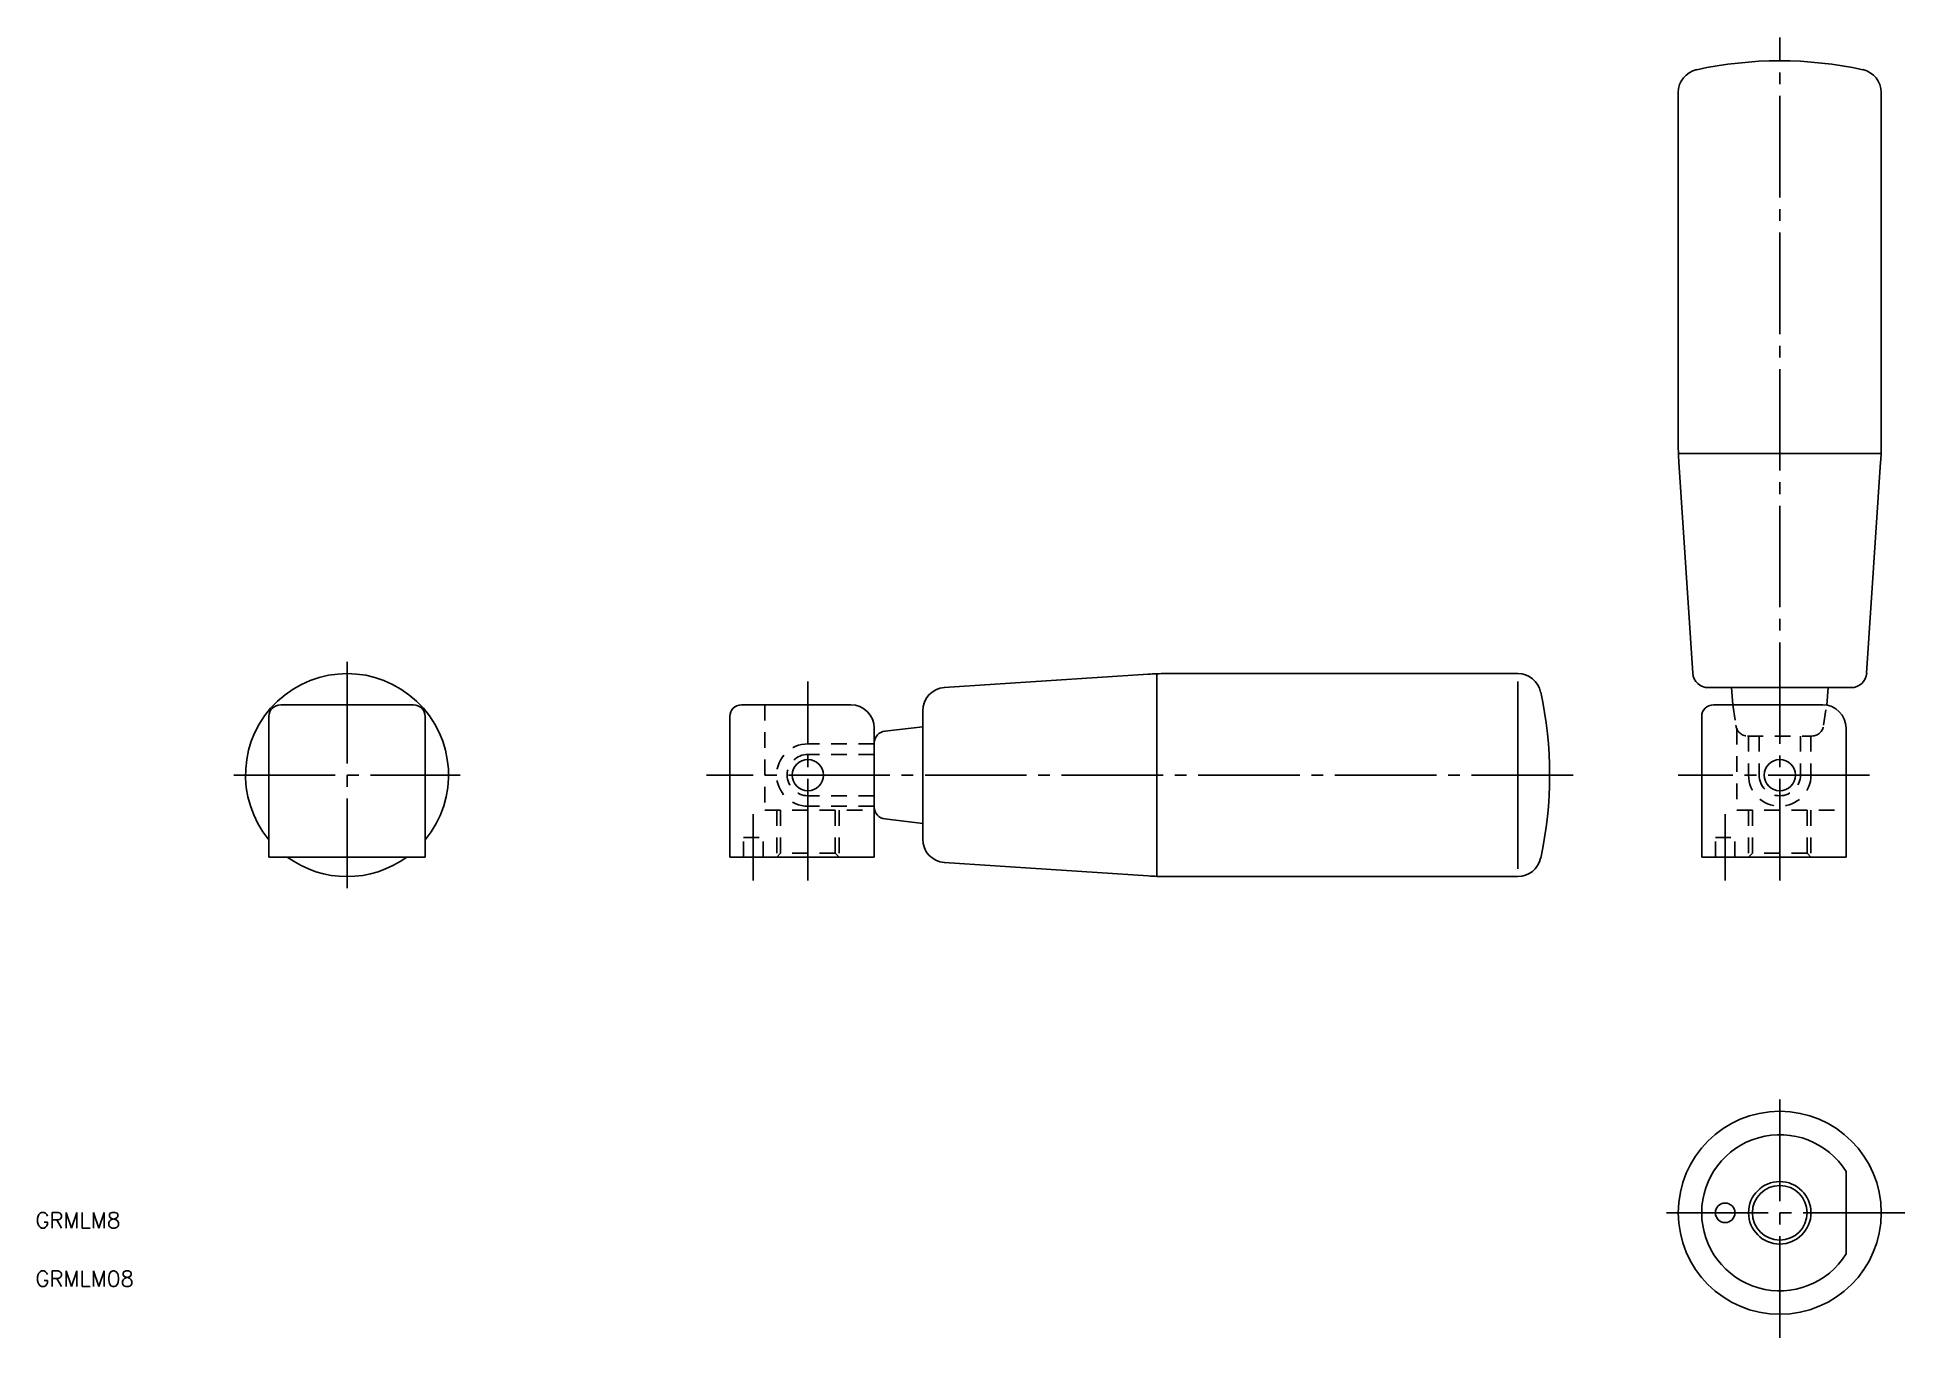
# Model space of a CAD drawing. Extents: x 70 to 309, y 113 to 279.
import ezdxf

# ---------------------------------------------------------------- set-up
doc = ezdxf.new("R2010")
doc.units = 0
doc.linetypes.add('CENTER', pattern=[17.5, 13, -1.5, 1.5, -1.5])
doc.linetypes.add('DASHED', pattern=[3.5, 2, -1.5])
doc.layers.get('0').update_dxf_attribs({"linetype": 'CONTINUOUS'})
doc.layers.add('CENTER', color=1, linetype='CENTER')
doc.styles.get("Standard").update_dxf_attribs({"font": 'txt.shx', "bigfont": '@extfont2.shx'})

msp = doc.modelspace()

# ---------------------------------------------------------------- linework, layer by layer
at = {"color": 7, "linetype": 'CONTINUOUS'}
for p, q in [((280.14, 272.22), (280.14, 227.1)), ((306.14, 227.1), (306.14, 272.22)), ((280.16, 225.99), (306.12, 225.99)), ((280.22, 224.88), (282, 197.84)), ((304.27, 197.84), (306.05, 224.88)), ((212.25, 197.71), (186.13, 196)), ((213.36, 197.77), (213.36, 171.81)), ((259.58, 197.79), (214.47, 197.79)), ((259.58, 196.79), (259.58, 172.79)), ((101.13, 193.79), (118.13, 193.79)), ((160.16, 193.79), (174.16, 193.79)), ((283.99, 195.99), (302.28, 195.99)), ((284.34, 193.79), (284.3, 193.75)), ((284.64, 193.79), (298.64, 193.79)), ((286.94, 195.99), (287.12, 193.79)), ((299.15, 193.75), (299.34, 195.99)), ((99.63, 192.29), (99.63, 174.29)), ((119.63, 192.29), (119.63, 174.29)), ((158.66, 192.29), (158.66, 174.29)), ((183.36, 193.01), (183.36, 176.58)), ((283.14, 192.29), (283.14, 174.29)), ((177.16, 174.29), (177.16, 190.79)), ((183.36, 190.99), (178.53, 190.41)), ((301.64, 174.29), (301.64, 190.79)), ((178.53, 179.18), (183.36, 178.59)), ((99.63, 174.29), (119.63, 174.29)), ((177.16, 174.29), (158.66, 174.29)), ((186.13, 173.59), (212.25, 171.87)), ((301.64, 174.29), (283.14, 174.29)), ((214.47, 171.79), (259.58, 171.79)), ((301.64, 133.99), (301.64, 123.46))]:
    msp.add_line(p, q, dxfattribs=at)
at = {"color": 3, "linetype": 'DASHED'}
for p, q in [((163.16, 193.79), (163.16, 180.29)), ((287.12, 193.79), (287.52, 191.17)), ((298.75, 191.17), (299.15, 193.75)), ((287.64, 190.7), (287.64, 180.29)), ((289.02, 189.79), (297.26, 189.79)), ((289.14, 189.79), (289.14, 184.79)), ((290.49, 189.79), (290.49, 184.79)), ((295.78, 189.79), (295.78, 184.79)), ((297.14, 189.79), (297.14, 184.79)), ((177.16, 188.79), (168.66, 188.79)), ((177.16, 187.44), (168.66, 187.44)), ((177.16, 182.15), (168.66, 182.15)), ((163.16, 180.29), (177.16, 180.29)), ((164.66, 180.29), (164.66, 174.29)), ((165.16, 180.29), (165.16, 174.79)), ((177.16, 180.79), (168.66, 180.79)), ((172.16, 180.29), (172.16, 174.79)), ((172.66, 180.29), (172.66, 174.29)), ((287.64, 180.29), (301.64, 180.29)), ((289.14, 180.29), (289.14, 174.29)), ((289.64, 180.29), (289.64, 174.79)), ((296.64, 180.29), (296.64, 174.79)), ((297.14, 180.29), (297.14, 174.29)), ((160.41, 176.79), (162.91, 176.79)), ((160.41, 174.29), (160.41, 176.79)), ((162.91, 174.29), (162.91, 176.79)), ((164.66, 174.29), (165.16, 174.79)), ((172.16, 174.79), (165.16, 174.79)), ((172.16, 174.79), (172.66, 174.29)), ((284.89, 176.79), (287.39, 176.79)), ((284.89, 174.29), (284.89, 176.79)), ((287.39, 174.29), (287.39, 176.79)), ((289.14, 174.29), (289.64, 174.79)), ((296.64, 174.79), (289.64, 174.79)), ((296.64, 174.79), (297.14, 174.29))]:
    msp.add_line(p, q, dxfattribs=at)
at = {"color": 7, "linetype": 'CONTINUOUS'}
for centre, radius in [((168.66, 184.79), 2), ((293.14, 184.79), 2), ((293.14, 128.72), 13), ((293.14, 128.72), 3.5), ((286.14, 128.72), 1.25)]:
    msp.add_circle(centre, radius, dxfattribs=at)
at = {"color": 3, "linetype": 'CONTINUOUS'}
msp.add_circle((293.14, 128.72), 4, dxfattribs=at)
at = {"color": 7, "linetype": 'CONTINUOUS'}
for centre, radius, start, end in [((283.14, 272.22), 3, 102.2845, 180), ((293.14, 226.29), 50, 77.7155, 102.2845), ((303.14, 272.22), 3, 0, 77.7155), ((310.14, 227.1), 30, 180, 184.2364), ((276.14, 227.1), 30, 355.7636, 0), ((109.63, 184.79), 13, 320.2849, 219.7151), ((214.47, 167.79), 30, 90, 94.2364), ((259.58, 194.79), 3, 12.2845, 90), ((283.99, 197.99), 2, 184.2364, 270), ((302.28, 197.99), 2, 270, 355.7636), ((101.13, 192.29), 1.5, 90, 180), ((118.13, 192.29), 1.5, 360, 90), ((160.16, 192.29), 1.5, 90, 180), ((174.16, 190.79), 3, 0, 90), ((186.36, 193.01), 3, 94.2364, 180), ((213.66, 184.79), 50, 347.7155, 12.2845), ((284.64, 192.29), 1.5, 90, 180), ((298.64, 190.79), 3, 0, 90), ((178.66, 188.91), 1.5, 94.7636, 180), ((178.66, 180.67), 1.5, 180, 265.2364), ((186.36, 176.58), 3, 180, 265.7636), ((109.63, 184.79), 13, 233.8711, 306.1289), ((259.58, 174.79), 3, 270, 347.7155), ((214.47, 201.79), 30, 265.7636, 270), ((293.14, 128.72), 10, 31.7883, 328.2117)]:
    msp.add_arc(centre, radius, start, end, dxfattribs=at)
at = {"color": 3, "linetype": 'DASHED'}
for centre, radius, start, end in [((289.02, 191.29), 1.5, 184.7636, 270), ((297.26, 191.29), 1.5, 270, 355.2364), ((168.66, 184.79), 4, 90, 270), ((168.66, 184.79), 2.65, 90, 270), ((293.14, 184.79), 4, 180, 0), ((293.14, 184.79), 2.65, 180, 0)]:
    msp.add_arc(centre, radius, start, end, dxfattribs=at)
at = {"layer": 'CENTER', "color": 1, "linetype": 'CENTER'}
for p, q in [((293.14, 171.29), (293.14, 279.29)), ((109.63, 199.29), (109.63, 170.29)), ((168.66, 171.29), (168.66, 196.79)), ((95.13, 184.79), (124.13, 184.79)), ((266.66, 184.79), (155.66, 184.79)), ((304.64, 184.79), (280.14, 184.79)), ((161.66, 179.79), (161.66, 171.29)), ((286.14, 179.79), (286.14, 171.29)), ((293.14, 112.72), (293.14, 144.72)), ((309.14, 128.72), (277.14, 128.72))]:
    msp.add_line(p, q, dxfattribs=at)

# ---------------------------------------------------------------- texts
at = {"color": 7, "linetype": 'CONTINUOUS'}
for s, p in [('GRMLM8', (69.71, 126.77)), ('GRMLM08', (69.71, 119.27))]:
    msp.add_text(s, height=2, dxfattribs=at).set_placement(p)

doc.saveas('drawing.dxf')
